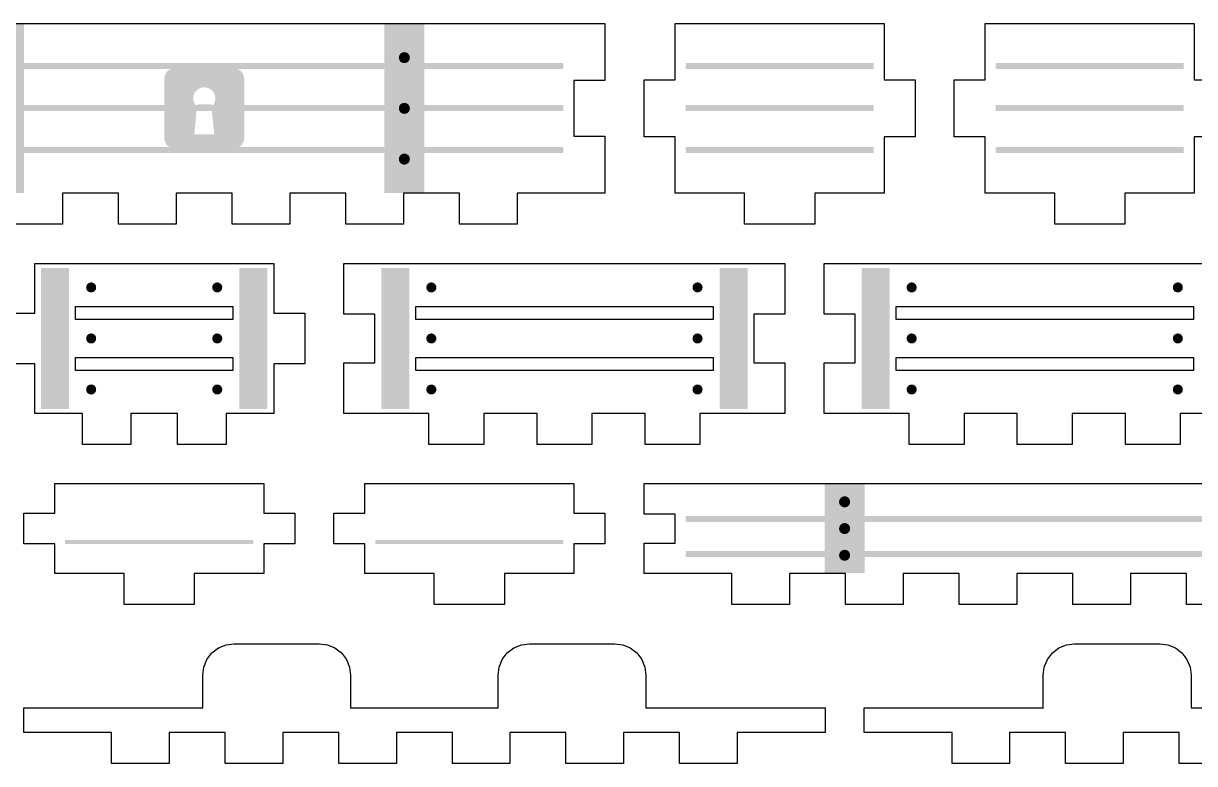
# Model space of a CAD drawing. Header units: millimetres. Extents: x 6 to 594, y 82 to 394.
# Drawn here: x 89.9 to 207, y 81.9 to 155.8 of the extents above; entities that cross this region are included whole.
import ezdxf

# ---------------------------------------------------------------- set-up
doc = ezdxf.new("R2010")
doc.units = ezdxf.units.MM
doc.layers.add('CUT', color=1, linetype='Continuous')
doc.layers.add('RASTER', color=7, linetype='Continuous')

msp = doc.modelspace()

# ---------------------------------------------------------------- hatches: boundary and pattern name
at = {"layer": 'RASTER'}
for points in [[(86, 155.8), (90, 155.8), (90, 138.9), (86, 138.9)], [(126, 155.8), (130, 155.8), (130, 138.9), (126, 138.9)], [(128.55, 152.42), (128.545, 152.348), (128.531, 152.278), (128.508, 152.21), (128.476, 152.145), (128.436, 152.085), (128.389, 152.031), (128.335, 151.984), (128.275, 151.944), (128.21, 151.912), (128.142, 151.889), (128.072, 151.875), (128, 151.87), (127.928, 151.875), (127.858, 151.889), (127.79, 151.912), (127.725, 151.944), (127.665, 151.984), (127.611, 152.031), (127.564, 152.085), (127.524, 152.145), (127.492, 152.21), (127.469, 152.278), (127.455, 152.348), (127.45, 152.42), (127.455, 152.492), (127.469, 152.562), (127.492, 152.63), (127.524, 152.695), (127.564, 152.755), (127.611, 152.809), (127.665, 152.856), (127.725, 152.896), (127.79, 152.928), (127.858, 152.951), (127.928, 152.965), (128, 152.97), (128.072, 152.965), (128.142, 152.951), (128.21, 152.928), (128.275, 152.896), (128.335, 152.856), (128.389, 152.809), (128.436, 152.755), (128.476, 152.695), (128.508, 152.63), (128.531, 152.562), (128.545, 152.492)], [(72.1, 151.9), (143.9, 151.9), (143.9, 151.3), (72.1, 151.3)], [(156.1, 151.9), (174.9, 151.9), (174.9, 151.3), (156.1, 151.3)], [(187.1, 151.9), (205.9, 151.9), (205.9, 151.3), (187.1, 151.3)], [(72.1, 147.7), (143.9, 147.7), (143.9, 147.1), (72.1, 147.1)], [(128.55, 147.35), (128.545, 147.278), (128.531, 147.208), (128.508, 147.14), (128.476, 147.075), (128.436, 147.015), (128.389, 146.961), (128.335, 146.914), (128.275, 146.874), (128.21, 146.842), (128.142, 146.819), (128.072, 146.805), (128, 146.8), (127.928, 146.805), (127.858, 146.819), (127.79, 146.842), (127.725, 146.874), (127.665, 146.914), (127.611, 146.961), (127.564, 147.015), (127.524, 147.075), (127.492, 147.14), (127.469, 147.208), (127.455, 147.278), (127.45, 147.35), (127.455, 147.422), (127.469, 147.492), (127.492, 147.56), (127.524, 147.625), (127.564, 147.685), (127.611, 147.739), (127.665, 147.786), (127.725, 147.826), (127.79, 147.858), (127.858, 147.881), (127.928, 147.895), (128, 147.9), (128.072, 147.895), (128.142, 147.881), (128.21, 147.858), (128.275, 147.826), (128.335, 147.786), (128.389, 147.739), (128.436, 147.685), (128.476, 147.625), (128.508, 147.56), (128.531, 147.492), (128.545, 147.422)], [(156.1, 147.7), (174.9, 147.7), (174.9, 147.1), (156.1, 147.1)], [(187.1, 147.7), (205.9, 147.7), (205.9, 147.1), (187.1, 147.1)], [(72.1, 143.5), (143.9, 143.5), (143.9, 142.9), (72.1, 142.9)], [(128.55, 142.28), (128.545, 142.208), (128.531, 142.138), (128.508, 142.07), (128.476, 142.005), (128.436, 141.945), (128.389, 141.891), (128.335, 141.844), (128.275, 141.804), (128.21, 141.772), (128.142, 141.749), (128.072, 141.735), (128, 141.73), (127.928, 141.735), (127.858, 141.749), (127.79, 141.772), (127.725, 141.804), (127.665, 141.844), (127.611, 141.891), (127.564, 141.945), (127.524, 142.005), (127.492, 142.07), (127.469, 142.138), (127.455, 142.208), (127.45, 142.28), (127.455, 142.352), (127.469, 142.422), (127.492, 142.49), (127.524, 142.555), (127.564, 142.615), (127.611, 142.669), (127.665, 142.716), (127.725, 142.756), (127.79, 142.788), (127.858, 142.811), (127.928, 142.825), (128, 142.83), (128.072, 142.825), (128.142, 142.811), (128.21, 142.788), (128.275, 142.756), (128.335, 142.716), (128.389, 142.669), (128.436, 142.615), (128.476, 142.555), (128.508, 142.49), (128.531, 142.422), (128.545, 142.352)], [(156.1, 143.5), (174.9, 143.5), (174.9, 142.9), (156.1, 142.9)], [(187.1, 143.5), (205.9, 143.5), (205.9, 142.9), (187.1, 142.9)], [(91.7, 131.4), (94.5, 131.4), (94.5, 117.3), (91.7, 117.3)], [(111.5, 131.4), (114.3, 131.4), (114.3, 117.3), (111.5, 117.3)], [(125.7, 131.4), (128.5, 131.4), (128.5, 117.3), (125.7, 117.3)], [(159.5, 131.4), (162.3, 131.4), (162.3, 117.3), (159.5, 117.3)], [(173.7, 131.4), (176.5, 131.4), (176.5, 117.3), (173.7, 117.3)], [(97.2, 129.45), (97.196, 129.385), (97.183, 129.321), (97.162, 129.259), (97.133, 129.2), (97.097, 129.146), (97.054, 129.096), (97.004, 129.053), (96.95, 129.017), (96.891, 128.988), (96.829, 128.967), (96.765, 128.954), (96.7, 128.95), (96.635, 128.954), (96.571, 128.967), (96.509, 128.988), (96.45, 129.017), (96.396, 129.053), (96.346, 129.096), (96.303, 129.146), (96.267, 129.2), (96.238, 129.259), (96.217, 129.321), (96.204, 129.385), (96.2, 129.45), (96.204, 129.515), (96.217, 129.579), (96.238, 129.641), (96.267, 129.7), (96.303, 129.754), (96.346, 129.804), (96.396, 129.847), (96.45, 129.883), (96.509, 129.912), (96.571, 129.933), (96.635, 129.946), (96.7, 129.95), (96.765, 129.946), (96.829, 129.933), (96.891, 129.912), (96.95, 129.883), (97.004, 129.847), (97.054, 129.804), (97.097, 129.754), (97.133, 129.7), (97.162, 129.641), (97.183, 129.579), (97.196, 129.515)], [(109.8, 129.45), (109.796, 129.385), (109.783, 129.321), (109.762, 129.259), (109.733, 129.2), (109.697, 129.146), (109.654, 129.096), (109.604, 129.053), (109.55, 129.017), (109.491, 128.988), (109.429, 128.967), (109.365, 128.954), (109.3, 128.95), (109.235, 128.954), (109.171, 128.967), (109.109, 128.988), (109.05, 129.017), (108.996, 129.053), (108.946, 129.096), (108.903, 129.146), (108.867, 129.2), (108.838, 129.259), (108.817, 129.321), (108.804, 129.385), (108.8, 129.45), (108.804, 129.515), (108.817, 129.579), (108.838, 129.641), (108.867, 129.7), (108.903, 129.754), (108.946, 129.804), (108.996, 129.847), (109.05, 129.883), (109.109, 129.912), (109.171, 129.933), (109.235, 129.946), (109.3, 129.95), (109.365, 129.946), (109.429, 129.933), (109.491, 129.912), (109.55, 129.883), (109.604, 129.847), (109.654, 129.804), (109.697, 129.754), (109.733, 129.7), (109.762, 129.641), (109.783, 129.579), (109.796, 129.515)], [(131.2, 129.45), (131.196, 129.385), (131.183, 129.321), (131.162, 129.259), (131.133, 129.2), (131.097, 129.146), (131.054, 129.096), (131.004, 129.053), (130.95, 129.017), (130.891, 128.988), (130.829, 128.967), (130.765, 128.954), (130.7, 128.95), (130.635, 128.954), (130.571, 128.967), (130.509, 128.988), (130.45, 129.017), (130.396, 129.053), (130.346, 129.096), (130.303, 129.146), (130.267, 129.2), (130.238, 129.259), (130.217, 129.321), (130.204, 129.385), (130.2, 129.45), (130.204, 129.515), (130.217, 129.579), (130.238, 129.641), (130.267, 129.7), (130.303, 129.754), (130.346, 129.804), (130.396, 129.847), (130.45, 129.883), (130.509, 129.912), (130.571, 129.933), (130.635, 129.946), (130.7, 129.95), (130.765, 129.946), (130.829, 129.933), (130.891, 129.912), (130.95, 129.883), (131.004, 129.847), (131.054, 129.804), (131.097, 129.754), (131.133, 129.7), (131.162, 129.641), (131.183, 129.579), (131.196, 129.515)], [(157.8, 129.45), (157.796, 129.385), (157.783, 129.321), (157.762, 129.259), (157.733, 129.2), (157.697, 129.146), (157.654, 129.096), (157.604, 129.053), (157.55, 129.017), (157.491, 128.988), (157.429, 128.967), (157.365, 128.954), (157.3, 128.95), (157.235, 128.954), (157.171, 128.967), (157.109, 128.988), (157.05, 129.017), (156.996, 129.053), (156.946, 129.096), (156.903, 129.146), (156.867, 129.2), (156.838, 129.259), (156.817, 129.321), (156.804, 129.385), (156.8, 129.45), (156.804, 129.515), (156.817, 129.579), (156.838, 129.641), (156.867, 129.7), (156.903, 129.754), (156.946, 129.804), (156.996, 129.847), (157.05, 129.883), (157.109, 129.912), (157.171, 129.933), (157.235, 129.946), (157.3, 129.95), (157.365, 129.946), (157.429, 129.933), (157.491, 129.912), (157.55, 129.883), (157.604, 129.847), (157.654, 129.804), (157.697, 129.754), (157.733, 129.7), (157.762, 129.641), (157.783, 129.579), (157.796, 129.515)], [(179.2, 129.45), (179.196, 129.385), (179.183, 129.321), (179.162, 129.259), (179.133, 129.2), (179.097, 129.146), (179.054, 129.096), (179.004, 129.053), (178.95, 129.017), (178.891, 128.988), (178.829, 128.967), (178.765, 128.954), (178.7, 128.95), (178.635, 128.954), (178.571, 128.967), (178.509, 128.988), (178.45, 129.017), (178.396, 129.053), (178.346, 129.096), (178.303, 129.146), (178.267, 129.2), (178.238, 129.259), (178.217, 129.321), (178.204, 129.385), (178.2, 129.45), (178.204, 129.515), (178.217, 129.579), (178.238, 129.641), (178.267, 129.7), (178.303, 129.754), (178.346, 129.804), (178.396, 129.847), (178.45, 129.883), (178.509, 129.912), (178.571, 129.933), (178.635, 129.946), (178.7, 129.95), (178.765, 129.946), (178.829, 129.933), (178.891, 129.912), (178.95, 129.883), (179.004, 129.847), (179.054, 129.804), (179.097, 129.754), (179.133, 129.7), (179.162, 129.641), (179.183, 129.579), (179.196, 129.515)], [(205.8, 129.45), (205.796, 129.385), (205.783, 129.321), (205.762, 129.259), (205.733, 129.2), (205.697, 129.146), (205.654, 129.096), (205.604, 129.053), (205.55, 129.017), (205.491, 128.988), (205.429, 128.967), (205.365, 128.954), (205.3, 128.95), (205.235, 128.954), (205.171, 128.967), (205.109, 128.988), (205.05, 129.017), (204.996, 129.053), (204.946, 129.096), (204.903, 129.146), (204.867, 129.2), (204.838, 129.259), (204.817, 129.321), (204.804, 129.385), (204.8, 129.45), (204.804, 129.515), (204.817, 129.579), (204.838, 129.641), (204.867, 129.7), (204.903, 129.754), (204.946, 129.804), (204.996, 129.847), (205.05, 129.883), (205.109, 129.912), (205.171, 129.933), (205.235, 129.946), (205.3, 129.95), (205.365, 129.946), (205.429, 129.933), (205.491, 129.912), (205.55, 129.883), (205.604, 129.847), (205.654, 129.804), (205.697, 129.754), (205.733, 129.7), (205.762, 129.641), (205.783, 129.579), (205.796, 129.515)], [(97.2, 124.35), (97.196, 124.285), (97.183, 124.221), (97.162, 124.159), (97.133, 124.1), (97.097, 124.046), (97.054, 123.996), (97.004, 123.953), (96.95, 123.917), (96.891, 123.888), (96.829, 123.867), (96.765, 123.854), (96.7, 123.85), (96.635, 123.854), (96.571, 123.867), (96.509, 123.888), (96.45, 123.917), (96.396, 123.953), (96.346, 123.996), (96.303, 124.046), (96.267, 124.1), (96.238, 124.159), (96.217, 124.221), (96.204, 124.285), (96.2, 124.35), (96.204, 124.415), (96.217, 124.479), (96.238, 124.541), (96.267, 124.6), (96.303, 124.654), (96.346, 124.704), (96.396, 124.747), (96.45, 124.783), (96.509, 124.812), (96.571, 124.833), (96.635, 124.846), (96.7, 124.85), (96.765, 124.846), (96.829, 124.833), (96.891, 124.812), (96.95, 124.783), (97.004, 124.747), (97.054, 124.704), (97.097, 124.654), (97.133, 124.6), (97.162, 124.541), (97.183, 124.479), (97.196, 124.415)], [(109.8, 124.35), (109.796, 124.285), (109.783, 124.221), (109.762, 124.159), (109.733, 124.1), (109.697, 124.046), (109.654, 123.996), (109.604, 123.953), (109.55, 123.917), (109.491, 123.888), (109.429, 123.867), (109.365, 123.854), (109.3, 123.85), (109.235, 123.854), (109.171, 123.867), (109.109, 123.888), (109.05, 123.917), (108.996, 123.953), (108.946, 123.996), (108.903, 124.046), (108.867, 124.1), (108.838, 124.159), (108.817, 124.221), (108.804, 124.285), (108.8, 124.35), (108.804, 124.415), (108.817, 124.479), (108.838, 124.541), (108.867, 124.6), (108.903, 124.654), (108.946, 124.704), (108.996, 124.747), (109.05, 124.783), (109.109, 124.812), (109.171, 124.833), (109.235, 124.846), (109.3, 124.85), (109.365, 124.846), (109.429, 124.833), (109.491, 124.812), (109.55, 124.783), (109.604, 124.747), (109.654, 124.704), (109.697, 124.654), (109.733, 124.6), (109.762, 124.541), (109.783, 124.479), (109.796, 124.415)], [(131.2, 124.35), (131.196, 124.285), (131.183, 124.221), (131.162, 124.159), (131.133, 124.1), (131.097, 124.046), (131.054, 123.996), (131.004, 123.953), (130.95, 123.917), (130.891, 123.888), (130.829, 123.867), (130.765, 123.854), (130.7, 123.85), (130.635, 123.854), (130.571, 123.867), (130.509, 123.888), (130.45, 123.917), (130.396, 123.953), (130.346, 123.996), (130.303, 124.046), (130.267, 124.1), (130.238, 124.159), (130.217, 124.221), (130.204, 124.285), (130.2, 124.35), (130.204, 124.415), (130.217, 124.479), (130.238, 124.541), (130.267, 124.6), (130.303, 124.654), (130.346, 124.704), (130.396, 124.747), (130.45, 124.783), (130.509, 124.812), (130.571, 124.833), (130.635, 124.846), (130.7, 124.85), (130.765, 124.846), (130.829, 124.833), (130.891, 124.812), (130.95, 124.783), (131.004, 124.747), (131.054, 124.704), (131.097, 124.654), (131.133, 124.6), (131.162, 124.541), (131.183, 124.479), (131.196, 124.415)], [(157.8, 124.35), (157.796, 124.285), (157.783, 124.221), (157.762, 124.159), (157.733, 124.1), (157.697, 124.046), (157.654, 123.996), (157.604, 123.953), (157.55, 123.917), (157.491, 123.888), (157.429, 123.867), (157.365, 123.854), (157.3, 123.85), (157.235, 123.854), (157.171, 123.867), (157.109, 123.888), (157.05, 123.917), (156.996, 123.953), (156.946, 123.996), (156.903, 124.046), (156.867, 124.1), (156.838, 124.159), (156.817, 124.221), (156.804, 124.285), (156.8, 124.35), (156.804, 124.415), (156.817, 124.479), (156.838, 124.541), (156.867, 124.6), (156.903, 124.654), (156.946, 124.704), (156.996, 124.747), (157.05, 124.783), (157.109, 124.812), (157.171, 124.833), (157.235, 124.846), (157.3, 124.85), (157.365, 124.846), (157.429, 124.833), (157.491, 124.812), (157.55, 124.783), (157.604, 124.747), (157.654, 124.704), (157.697, 124.654), (157.733, 124.6), (157.762, 124.541), (157.783, 124.479), (157.796, 124.415)], [(179.2, 124.35), (179.196, 124.285), (179.183, 124.221), (179.162, 124.159), (179.133, 124.1), (179.097, 124.046), (179.054, 123.996), (179.004, 123.953), (178.95, 123.917), (178.891, 123.888), (178.829, 123.867), (178.765, 123.854), (178.7, 123.85), (178.635, 123.854), (178.571, 123.867), (178.509, 123.888), (178.45, 123.917), (178.396, 123.953), (178.346, 123.996), (178.303, 124.046), (178.267, 124.1), (178.238, 124.159), (178.217, 124.221), (178.204, 124.285), (178.2, 124.35), (178.204, 124.415), (178.217, 124.479), (178.238, 124.541), (178.267, 124.6), (178.303, 124.654), (178.346, 124.704), (178.396, 124.747), (178.45, 124.783), (178.509, 124.812), (178.571, 124.833), (178.635, 124.846), (178.7, 124.85), (178.765, 124.846), (178.829, 124.833), (178.891, 124.812), (178.95, 124.783), (179.004, 124.747), (179.054, 124.704), (179.097, 124.654), (179.133, 124.6), (179.162, 124.541), (179.183, 124.479), (179.196, 124.415)], [(205.8, 124.35), (205.796, 124.285), (205.783, 124.221), (205.762, 124.159), (205.733, 124.1), (205.697, 124.046), (205.654, 123.996), (205.604, 123.953), (205.55, 123.917), (205.491, 123.888), (205.429, 123.867), (205.365, 123.854), (205.3, 123.85), (205.235, 123.854), (205.171, 123.867), (205.109, 123.888), (205.05, 123.917), (204.996, 123.953), (204.946, 123.996), (204.903, 124.046), (204.867, 124.1), (204.838, 124.159), (204.817, 124.221), (204.804, 124.285), (204.8, 124.35), (204.804, 124.415), (204.817, 124.479), (204.838, 124.541), (204.867, 124.6), (204.903, 124.654), (204.946, 124.704), (204.996, 124.747), (205.05, 124.783), (205.109, 124.812), (205.171, 124.833), (205.235, 124.846), (205.3, 124.85), (205.365, 124.846), (205.429, 124.833), (205.491, 124.812), (205.55, 124.783), (205.604, 124.747), (205.654, 124.704), (205.697, 124.654), (205.733, 124.6), (205.762, 124.541), (205.783, 124.479), (205.796, 124.415)], [(97.2, 119.25), (97.196, 119.185), (97.183, 119.121), (97.162, 119.059), (97.133, 119), (97.097, 118.946), (97.054, 118.896), (97.004, 118.853), (96.95, 118.817), (96.891, 118.788), (96.829, 118.767), (96.765, 118.754), (96.7, 118.75), (96.635, 118.754), (96.571, 118.767), (96.509, 118.788), (96.45, 118.817), (96.396, 118.853), (96.346, 118.896), (96.303, 118.946), (96.267, 119), (96.238, 119.059), (96.217, 119.121), (96.204, 119.185), (96.2, 119.25), (96.204, 119.315), (96.217, 119.379), (96.238, 119.441), (96.267, 119.5), (96.303, 119.554), (96.346, 119.604), (96.396, 119.647), (96.45, 119.683), (96.509, 119.712), (96.571, 119.733), (96.635, 119.746), (96.7, 119.75), (96.765, 119.746), (96.829, 119.733), (96.891, 119.712), (96.95, 119.683), (97.004, 119.647), (97.054, 119.604), (97.097, 119.554), (97.133, 119.5), (97.162, 119.441), (97.183, 119.379), (97.196, 119.315)], [(109.8, 119.25), (109.796, 119.185), (109.783, 119.121), (109.762, 119.059), (109.733, 119), (109.697, 118.946), (109.654, 118.896), (109.604, 118.853), (109.55, 118.817), (109.491, 118.788), (109.429, 118.767), (109.365, 118.754), (109.3, 118.75), (109.235, 118.754), (109.171, 118.767), (109.109, 118.788), (109.05, 118.817), (108.996, 118.853), (108.946, 118.896), (108.903, 118.946), (108.867, 119), (108.838, 119.059), (108.817, 119.121), (108.804, 119.185), (108.8, 119.25), (108.804, 119.315), (108.817, 119.379), (108.838, 119.441), (108.867, 119.5), (108.903, 119.554), (108.946, 119.604), (108.996, 119.647), (109.05, 119.683), (109.109, 119.712), (109.171, 119.733), (109.235, 119.746), (109.3, 119.75), (109.365, 119.746), (109.429, 119.733), (109.491, 119.712), (109.55, 119.683), (109.604, 119.647), (109.654, 119.604), (109.697, 119.554), (109.733, 119.5), (109.762, 119.441), (109.783, 119.379), (109.796, 119.315)], [(131.2, 119.25), (131.196, 119.185), (131.183, 119.121), (131.162, 119.059), (131.133, 119), (131.097, 118.946), (131.054, 118.896), (131.004, 118.853), (130.95, 118.817), (130.891, 118.788), (130.829, 118.767), (130.765, 118.754), (130.7, 118.75), (130.635, 118.754), (130.571, 118.767), (130.509, 118.788), (130.45, 118.817), (130.396, 118.853), (130.346, 118.896), (130.303, 118.946), (130.267, 119), (130.238, 119.059), (130.217, 119.121), (130.204, 119.185), (130.2, 119.25), (130.204, 119.315), (130.217, 119.379), (130.238, 119.441), (130.267, 119.5), (130.303, 119.554), (130.346, 119.604), (130.396, 119.647), (130.45, 119.683), (130.509, 119.712), (130.571, 119.733), (130.635, 119.746), (130.7, 119.75), (130.765, 119.746), (130.829, 119.733), (130.891, 119.712), (130.95, 119.683), (131.004, 119.647), (131.054, 119.604), (131.097, 119.554), (131.133, 119.5), (131.162, 119.441), (131.183, 119.379), (131.196, 119.315)], [(157.8, 119.25), (157.796, 119.185), (157.783, 119.121), (157.762, 119.059), (157.733, 119), (157.697, 118.946), (157.654, 118.896), (157.604, 118.853), (157.55, 118.817), (157.491, 118.788), (157.429, 118.767), (157.365, 118.754), (157.3, 118.75), (157.235, 118.754), (157.171, 118.767), (157.109, 118.788), (157.05, 118.817), (156.996, 118.853), (156.946, 118.896), (156.903, 118.946), (156.867, 119), (156.838, 119.059), (156.817, 119.121), (156.804, 119.185), (156.8, 119.25), (156.804, 119.315), (156.817, 119.379), (156.838, 119.441), (156.867, 119.5), (156.903, 119.554), (156.946, 119.604), (156.996, 119.647), (157.05, 119.683), (157.109, 119.712), (157.171, 119.733), (157.235, 119.746), (157.3, 119.75), (157.365, 119.746), (157.429, 119.733), (157.491, 119.712), (157.55, 119.683), (157.604, 119.647), (157.654, 119.604), (157.697, 119.554), (157.733, 119.5), (157.762, 119.441), (157.783, 119.379), (157.796, 119.315)], [(179.2, 119.25), (179.196, 119.185), (179.183, 119.121), (179.162, 119.059), (179.133, 119), (179.097, 118.946), (179.054, 118.896), (179.004, 118.853), (178.95, 118.817), (178.891, 118.788), (178.829, 118.767), (178.765, 118.754), (178.7, 118.75), (178.635, 118.754), (178.571, 118.767), (178.509, 118.788), (178.45, 118.817), (178.396, 118.853), (178.346, 118.896), (178.303, 118.946), (178.267, 119), (178.238, 119.059), (178.217, 119.121), (178.204, 119.185), (178.2, 119.25), (178.204, 119.315), (178.217, 119.379), (178.238, 119.441), (178.267, 119.5), (178.303, 119.554), (178.346, 119.604), (178.396, 119.647), (178.45, 119.683), (178.509, 119.712), (178.571, 119.733), (178.635, 119.746), (178.7, 119.75), (178.765, 119.746), (178.829, 119.733), (178.891, 119.712), (178.95, 119.683), (179.004, 119.647), (179.054, 119.604), (179.097, 119.554), (179.133, 119.5), (179.162, 119.441), (179.183, 119.379), (179.196, 119.315)], [(205.8, 119.25), (205.796, 119.185), (205.783, 119.121), (205.762, 119.059), (205.733, 119), (205.697, 118.946), (205.654, 118.896), (205.604, 118.853), (205.55, 118.817), (205.491, 118.788), (205.429, 118.767), (205.365, 118.754), (205.3, 118.75), (205.235, 118.754), (205.171, 118.767), (205.109, 118.788), (205.05, 118.817), (204.996, 118.853), (204.946, 118.896), (204.903, 118.946), (204.867, 119), (204.838, 119.059), (204.817, 119.121), (204.804, 119.185), (204.8, 119.25), (204.804, 119.315), (204.817, 119.379), (204.838, 119.441), (204.867, 119.5), (204.903, 119.554), (204.946, 119.604), (204.996, 119.647), (205.05, 119.683), (205.109, 119.712), (205.171, 119.733), (205.235, 119.746), (205.3, 119.75), (205.365, 119.746), (205.429, 119.733), (205.491, 119.712), (205.55, 119.683), (205.604, 119.647), (205.654, 119.604), (205.697, 119.554), (205.733, 119.5), (205.762, 119.441), (205.783, 119.379), (205.796, 119.315)], [(170, 109.8), (174, 109.8), (174, 100.9), (170, 100.9)], [(172.55, 108.02), (172.545, 107.948), (172.531, 107.878), (172.508, 107.81), (172.476, 107.745), (172.436, 107.685), (172.389, 107.631), (172.335, 107.584), (172.275, 107.544), (172.21, 107.512), (172.142, 107.489), (172.072, 107.475), (172, 107.47), (171.928, 107.475), (171.858, 107.489), (171.79, 107.512), (171.725, 107.544), (171.665, 107.584), (171.611, 107.631), (171.564, 107.685), (171.524, 107.745), (171.492, 107.81), (171.469, 107.878), (171.455, 107.948), (171.45, 108.02), (171.455, 108.092), (171.469, 108.162), (171.492, 108.23), (171.524, 108.295), (171.564, 108.355), (171.611, 108.409), (171.665, 108.456), (171.725, 108.496), (171.79, 108.528), (171.858, 108.551), (171.928, 108.565), (172, 108.57), (172.072, 108.565), (172.142, 108.551), (172.21, 108.528), (172.275, 108.496), (172.335, 108.456), (172.389, 108.409), (172.436, 108.355), (172.476, 108.295), (172.508, 108.23), (172.531, 108.162), (172.545, 108.092)], [(156.1, 106.6), (227.9, 106.6), (227.9, 106), (156.1, 106)], [(172.55, 105.35), (172.545, 105.278), (172.531, 105.208), (172.508, 105.14), (172.476, 105.075), (172.436, 105.015), (172.389, 104.961), (172.335, 104.914), (172.275, 104.874), (172.21, 104.842), (172.142, 104.819), (172.072, 104.805), (172, 104.8), (171.928, 104.805), (171.858, 104.819), (171.79, 104.842), (171.725, 104.874), (171.665, 104.914), (171.611, 104.961), (171.564, 105.015), (171.524, 105.075), (171.492, 105.14), (171.469, 105.208), (171.455, 105.278), (171.45, 105.35), (171.455, 105.422), (171.469, 105.492), (171.492, 105.56), (171.524, 105.625), (171.564, 105.685), (171.611, 105.739), (171.665, 105.786), (171.725, 105.826), (171.79, 105.858), (171.858, 105.881), (171.928, 105.895), (172, 105.9), (172.072, 105.895), (172.142, 105.881), (172.21, 105.858), (172.275, 105.826), (172.335, 105.786), (172.389, 105.739), (172.436, 105.685), (172.476, 105.625), (172.508, 105.56), (172.531, 105.492), (172.545, 105.422)], [(94.1, 104.2), (112.9, 104.2), (112.9, 103.8), (94.1, 103.8)], [(125.1, 104.2), (143.9, 104.2), (143.9, 103.8), (125.1, 103.8)], [(156.1, 103.1), (227.9, 103.1), (227.9, 102.5), (156.1, 102.5)], [(172.55, 102.68), (172.545, 102.608), (172.531, 102.538), (172.508, 102.47), (172.476, 102.405), (172.436, 102.345), (172.389, 102.291), (172.335, 102.244), (172.275, 102.204), (172.21, 102.172), (172.142, 102.149), (172.072, 102.135), (172, 102.13), (171.928, 102.135), (171.858, 102.149), (171.79, 102.172), (171.725, 102.204), (171.665, 102.244), (171.611, 102.291), (171.564, 102.345), (171.524, 102.405), (171.492, 102.47), (171.469, 102.538), (171.455, 102.608), (171.45, 102.68), (171.455, 102.752), (171.469, 102.822), (171.492, 102.89), (171.524, 102.955), (171.564, 103.015), (171.611, 103.069), (171.665, 103.116), (171.725, 103.156), (171.79, 103.188), (171.858, 103.211), (171.928, 103.225), (172, 103.23), (172.072, 103.225), (172.142, 103.211), (172.21, 103.188), (172.275, 103.156), (172.335, 103.116), (172.389, 103.069), (172.436, 103.015), (172.476, 102.955), (172.508, 102.89), (172.531, 102.822), (172.545, 102.752)]]:
    msp.add_hatch(color=7, dxfattribs=at).paths.add_polyline_path(points)
h = msp.add_hatch(color=7, dxfattribs=at)
h.paths.add_polyline_path([(104, 150.15), (104.019, 150.431), (104.075, 150.675), (104.169, 150.881), (104.3, 151.05), (104.469, 151.181), (104.675, 151.275), (104.919, 151.331), (105.2, 151.35), (110.8, 151.35), (111.081, 151.331), (111.325, 151.275), (111.531, 151.181), (111.7, 151.05), (111.831, 150.881), (111.925, 150.675), (111.981, 150.431), (112, 150.15), (112, 144.55), (111.981, 144.269), (111.925, 144.025), (111.831, 143.819), (111.7, 143.65), (111.531, 143.519), (111.325, 143.425), (111.081, 143.369), (110.8, 143.35), (105.2, 143.35), (104.919, 143.369), (104.675, 143.425), (104.469, 143.519), (104.3, 143.65), (104.169, 143.819), (104.075, 144.025), (104.019, 144.269), (104, 144.55)])
h.paths.add_polyline_path([(109.1, 148.35), (109.091, 148.206), (109.063, 148.065), (109.016, 147.929), (108.953, 147.8), (108.873, 147.68), (108.778, 147.572), (108.67, 147.477), (108.55, 147.397), (108.421, 147.334), (108.285, 147.287), (108.144, 147.259), (108, 147.25), (107.856, 147.259), (107.715, 147.287), (107.579, 147.334), (107.45, 147.397), (107.33, 147.477), (107.222, 147.572), (107.127, 147.68), (107.047, 147.8), (106.984, 147.929), (106.937, 148.065), (106.909, 148.206), (106.9, 148.35), (106.909, 148.494), (106.937, 148.635), (106.984, 148.771), (107.047, 148.9), (107.127, 149.02), (107.222, 149.128), (107.33, 149.223), (107.45, 149.303), (107.579, 149.366), (107.715, 149.413), (107.856, 149.441), (108, 149.45), (108.144, 149.441), (108.285, 149.413), (108.421, 149.366), (108.55, 149.303), (108.67, 149.223), (108.778, 149.128), (108.873, 149.02), (108.953, 148.9), (109.016, 148.771), (109.063, 148.635), (109.091, 148.494)])
h.paths.add_polyline_path([(107.3, 147.75), (107, 144.75), (109, 144.75), (108.7, 147.75), (107.3, 147.75)])

# ---------------------------------------------------------------- linework, layer by layer
at = {"layer": 'CUT'}
for points in [[(71.1, 155.84), (144.9, 155.84), (148.04, 155.84), (148.04, 150.127), (144.94, 150.127), (144.94, 144.573), (148.04, 144.573), (148.04, 138.86), (144.9, 138.86), (139.263, 138.86), (139.263, 135.76), (133.506, 135.76), (133.506, 138.86), (127.909, 138.86), (127.909, 135.76), (122.152, 135.76), (122.152, 138.86), (116.555, 138.86), (116.555, 135.76), (110.798, 135.76), (110.798, 138.86), (105.202, 138.86), (105.202, 135.76), (99.445, 135.76), (99.445, 138.86), (93.848, 138.86), (93.848, 135.76), (88.091, 135.76)], [(210.9, 116.86), (205.54, 116.86), (205.54, 113.76), (200.06, 113.76), (200.06, 116.86), (194.74, 116.86), (194.74, 113.76), (189.26, 113.76), (189.26, 116.86), (183.94, 116.86), (183.94, 113.76), (178.46, 113.76), (178.46, 116.86), (173.1, 116.86), (169.96, 116.86), (169.96, 121.907), (173.06, 121.907), (173.06, 126.793), (169.96, 126.793), (169.96, 131.84), (173.1, 131.84), (210.9, 131.84)], [(211.909, 97.76), (206.152, 97.76), (206.152, 100.86), (200.555, 100.86), (200.555, 97.76), (194.798, 97.76), (194.798, 100.86), (189.202, 100.86), (189.202, 97.76), (183.445, 97.76), (183.445, 100.86), (177.848, 100.86), (177.848, 97.76), (172.091, 97.76), (172.091, 100.86), (166.494, 100.86), (166.494, 97.76), (160.737, 97.76), (160.737, 100.86), (155.1, 100.86), (151.96, 100.86), (151.96, 103.907), (155.06, 103.907), (155.06, 106.793), (151.96, 106.793), (151.96, 109.84), (155.1, 109.84), (228.9, 109.84)], [(211.202, 81.86), (205.445, 81.86), (205.445, 84.96), (199.848, 84.96), (199.848, 81.86), (194.091, 81.86), (194.091, 84.96), (188.494, 84.96), (188.494, 81.86), (182.737, 81.86), (182.737, 84.96), (177.1, 84.96), (173.96, 84.96), (173.96, 87.44), (177.1, 87.44), (191.86, 87.44), (191.85, 87.44), (191.85, 90.703), (191.957, 91.513), (192.27, 92.27), (192.769, 92.921), (193.42, 93.42), (194.177, 93.733), (194.987, 93.84), (203.493, 93.84), (204.303, 93.733), (205.06, 93.42), (205.711, 92.921), (206.21, 92.27), (206.523, 91.513), (206.63, 90.703), (206.63, 87.44), (206.62, 87.44), (221.38, 87.44)]]:
    msp.add_lwpolyline(points, dxfattribs=at)
for points in [[(155.06, 155.84), (175.94, 155.84), (175.94, 150.207), (179.04, 150.207), (179.04, 144.493), (175.94, 144.493), (175.94, 138.86), (169.007, 138.86), (169.007, 135.76), (161.993, 135.76), (161.993, 138.86), (155.06, 138.86), (155.06, 144.493), (151.96, 144.493), (151.96, 150.207), (155.06, 150.207)], [(186.06, 155.84), (206.94, 155.84), (206.94, 150.207), (210.04, 150.207), (210.04, 144.493), (206.94, 144.493), (206.94, 138.86), (200.007, 138.86), (200.007, 135.76), (192.993, 135.76), (192.993, 138.86), (186.06, 138.86), (186.06, 144.493), (182.96, 144.493), (182.96, 150.207), (186.06, 150.207)], [(91.06, 131.84), (114.94, 131.84), (114.94, 126.873), (118.04, 126.873), (118.04, 121.827), (114.94, 121.827), (114.94, 116.86), (110.18, 116.86), (110.18, 113.76), (105.34, 113.76), (105.34, 116.86), (100.66, 116.86), (100.66, 113.76), (95.82, 113.76), (95.82, 116.86), (91.06, 116.86), (91.06, 121.827), (87.96, 121.827), (87.96, 126.873), (91.06, 126.873)], [(125.1, 131.84), (162.9, 131.84), (166.04, 131.84), (166.04, 126.793), (162.94, 126.793), (162.94, 121.907), (166.04, 121.907), (166.04, 116.86), (162.9, 116.86), (157.54, 116.86), (157.54, 113.76), (152.06, 113.76), (152.06, 116.86), (146.74, 116.86), (146.74, 113.76), (141.26, 113.76), (141.26, 116.86), (135.94, 116.86), (135.94, 113.76), (130.46, 113.76), (130.46, 116.86), (125.1, 116.86), (121.96, 116.86), (121.96, 121.907), (125.06, 121.907), (125.06, 126.793), (121.96, 126.793), (121.96, 131.84)], [(95.14, 127.56), (110.86, 127.56), (110.86, 126.24), (95.14, 126.24)], [(129.14, 127.56), (158.86, 127.56), (158.86, 126.24), (129.14, 126.24)], [(177.14, 127.56), (206.86, 127.56), (206.86, 126.24), (177.14, 126.24)], [(95.14, 122.46), (110.86, 122.46), (110.86, 121.14), (95.14, 121.14)], [(129.14, 122.46), (158.86, 122.46), (158.86, 121.14), (129.14, 121.14)], [(177.14, 122.46), (206.86, 122.46), (206.86, 121.14), (177.14, 121.14)], [(93.06, 109.84), (113.94, 109.84), (113.94, 106.873), (117.04, 106.873), (117.04, 103.827), (113.94, 103.827), (113.94, 100.86), (107.007, 100.86), (107.007, 97.76), (99.993, 97.76), (99.993, 100.86), (93.06, 100.86), (93.06, 103.827), (89.96, 103.827), (89.96, 106.873), (93.06, 106.873)], [(124.06, 109.84), (144.94, 109.84), (144.94, 106.873), (148.04, 106.873), (148.04, 103.827), (144.94, 103.827), (144.94, 100.86), (138.007, 100.86), (138.007, 97.76), (130.993, 97.76), (130.993, 100.86), (124.06, 100.86), (124.06, 103.827), (120.96, 103.827), (120.96, 106.873), (124.06, 106.873)], [(89.96, 87.44), (93.1, 87.44), (107.86, 87.44), (107.85, 87.44), (107.85, 90.703), (107.957, 91.513), (108.27, 92.27), (108.769, 92.921), (109.42, 93.42), (110.177, 93.733), (110.987, 93.84), (119.493, 93.84), (120.303, 93.733), (121.06, 93.42), (121.711, 92.921), (122.21, 92.27), (122.523, 91.513), (122.63, 90.703), (122.63, 87.44), (122.62, 87.44), (137.38, 87.44), (137.37, 87.44), (137.37, 90.703), (137.477, 91.513), (137.79, 92.27), (138.289, 92.921), (138.94, 93.42), (139.697, 93.733), (140.507, 93.84), (149.013, 93.84), (149.823, 93.733), (150.58, 93.42), (151.231, 92.921), (151.73, 92.27), (152.043, 91.513), (152.15, 90.703), (152.15, 87.44), (152.14, 87.44), (166.9, 87.44), (170.04, 87.44), (170.04, 84.96), (166.9, 84.96), (161.263, 84.96), (161.263, 81.86), (155.506, 81.86), (155.506, 84.96), (149.909, 84.96), (149.909, 81.86), (144.152, 81.86), (144.152, 84.96), (138.555, 84.96), (138.555, 81.86), (132.798, 81.86), (132.798, 84.96), (127.202, 84.96), (127.202, 81.86), (121.445, 81.86), (121.445, 84.96), (115.848, 84.96), (115.848, 81.86), (110.091, 81.86), (110.091, 84.96), (104.494, 84.96), (104.494, 81.86), (98.737, 81.86), (98.737, 84.96), (93.1, 84.96), (89.96, 84.96)]]:
    msp.add_lwpolyline(points, close=True, dxfattribs=at)

doc.saveas('drawing.dxf')
